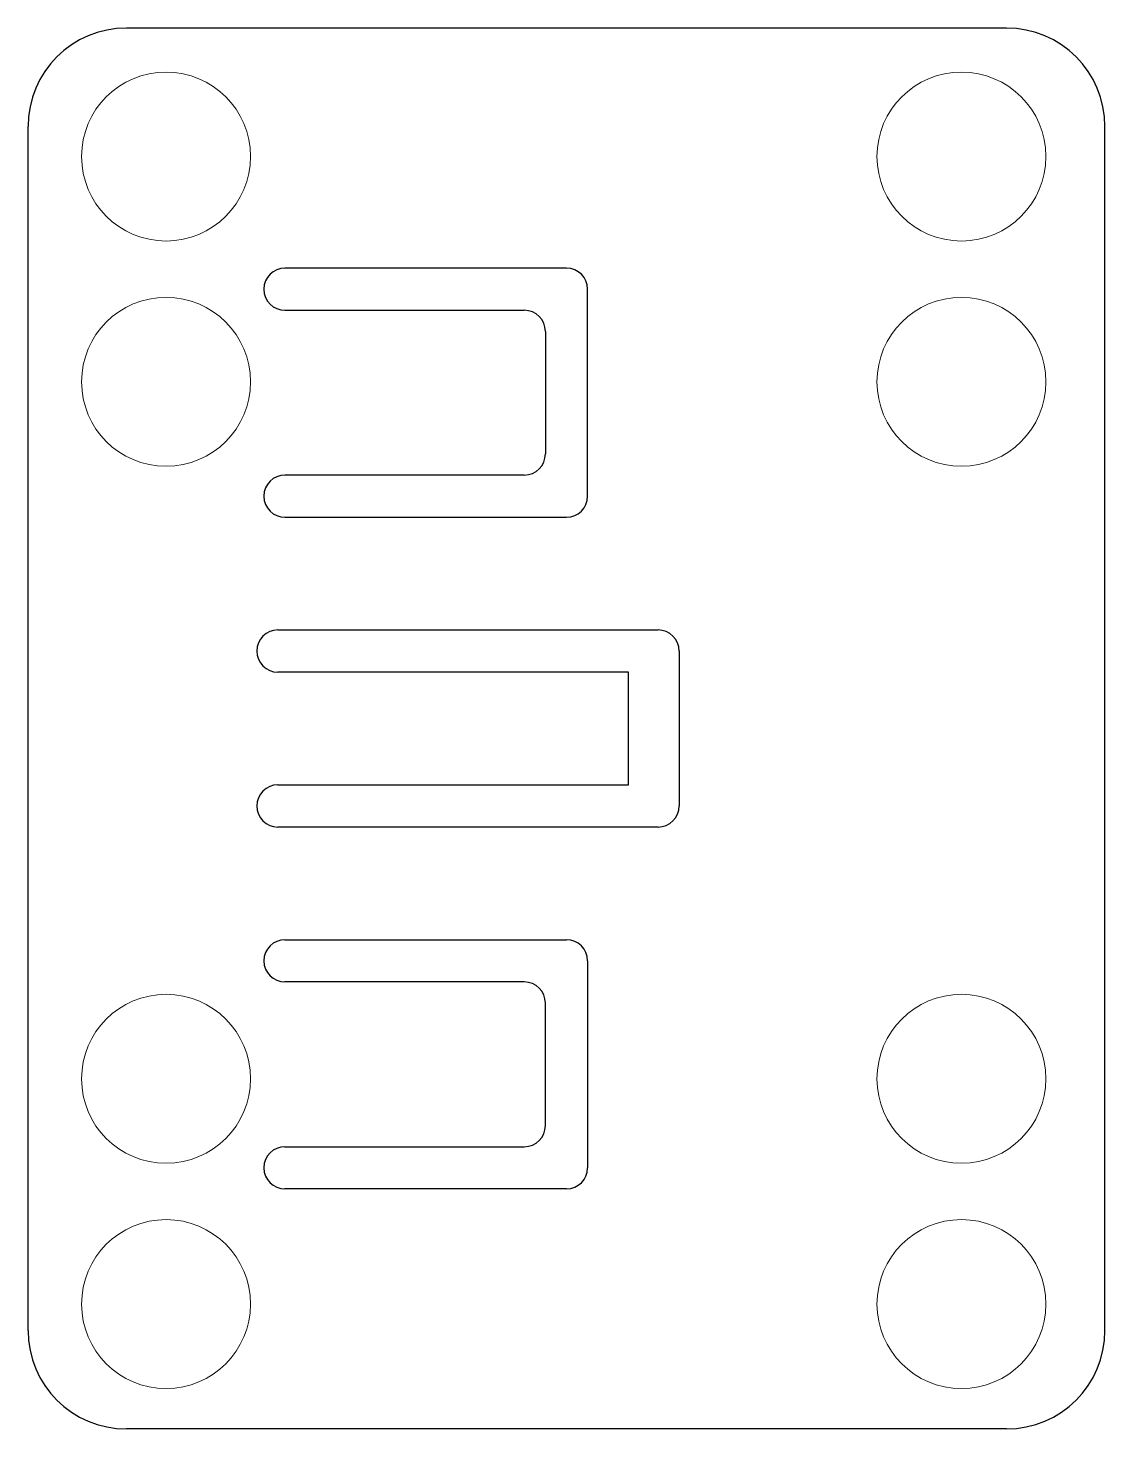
# Model space of a CAD drawing. Header units: millimetres. Extents: x 110.4 to 186.9, y 55.4 to 154.9.
import ezdxf

# ---------------------------------------------------------------- set-up
doc = ezdxf.new("R2010")
doc.units = ezdxf.units.MM
doc.header["$MEASUREMENT"] = 0

# ---------------------------------------------------------------- blocks, each defined once
blk = doc.blocks.new('block 2')
at = {"color": 7, "lineweight": 25}
blk.add_lwpolyline([(153.096, 101.128), (153.096, 109.128)], dxfattribs=at)
blk = doc.blocks.new('block 3')
at = {"color": 7, "lineweight": 25}
blk.add_open_spline([(128.696, 137.828), (127.867, 137.828), (127.196, 137.156), (127.196, 136.328)], degree=3, dxfattribs=at)
blk = doc.blocks.new('block 4')
at = {"color": 7, "lineweight": 25}
blk.add_open_spline([(127.196, 136.328), (127.196, 135.499), (127.867, 134.828), (128.696, 134.828)], degree=3, dxfattribs=at)
blk = doc.blocks.new('block 5')
at = {"color": 7, "lineweight": 25}
blk.add_lwpolyline([(128.696, 134.828), (145.696, 134.828)], dxfattribs=at)
blk = doc.blocks.new('block 6')
at = {"color": 7, "lineweight": 25}
blk.add_open_spline([(147.196, 133.328), (147.196, 134.156), (146.524, 134.828), (145.696, 134.828)], degree=3, dxfattribs=at)
blk = doc.blocks.new('block 7')
at = {"color": 7, "lineweight": 25}
blk.add_lwpolyline([(147.196, 133.328), (147.196, 124.628)], dxfattribs=at)
blk = doc.blocks.new('block 8')
at = {"color": 7, "lineweight": 25}
blk.add_open_spline([(145.696, 123.128), (146.524, 123.128), (147.196, 123.799), (147.196, 124.628)], degree=3, dxfattribs=at)
blk = doc.blocks.new('block 9')
at = {"color": 7, "lineweight": 25}
blk.add_lwpolyline([(145.696, 123.128), (128.696, 123.128)], dxfattribs=at)
blk = doc.blocks.new('block 10')
at = {"color": 7, "lineweight": 25}
blk.add_open_spline([(128.696, 123.128), (127.867, 123.128), (127.196, 122.456), (127.196, 121.628)], degree=3, dxfattribs=at)
blk = doc.blocks.new('block 11')
at = {"color": 7, "lineweight": 25}
blk.add_open_spline([(127.196, 121.628), (127.196, 120.799), (127.867, 120.128), (128.696, 120.128)], degree=3, dxfattribs=at)
blk = doc.blocks.new('block 12')
at = {"color": 7, "lineweight": 25}
blk.add_lwpolyline([(128.696, 120.128), (148.696, 120.128)], dxfattribs=at)
blk = doc.blocks.new('block 13')
at = {"color": 7, "lineweight": 25}
blk.add_open_spline([(148.696, 120.128), (149.524, 120.128), (150.196, 120.799), (150.196, 121.628)], degree=3, dxfattribs=at)
blk = doc.blocks.new('block 14')
at = {"color": 7, "lineweight": 25}
blk.add_lwpolyline([(150.196, 121.628), (150.196, 136.328)], dxfattribs=at)
blk = doc.blocks.new('block 15')
at = {"color": 7, "lineweight": 25}
blk.add_open_spline([(150.196, 136.328), (150.196, 137.156), (149.524, 137.828), (148.696, 137.828)], degree=3, dxfattribs=at)
blk = doc.blocks.new('block 16')
at = {"color": 7, "lineweight": 25}
blk.add_lwpolyline([(148.696, 137.828), (128.696, 137.828)], dxfattribs=at)
blk = doc.blocks.new('block 17')
at = {"color": 7, "lineweight": 25}
blk.add_open_spline([(128.196, 112.128), (127.367, 112.128), (126.696, 111.456), (126.696, 110.628), (126.696, 109.799), (127.367, 109.128), (128.196, 109.128)], degree=3, knots=[0, 0, 0, 0, 1, 1, 1, 2, 2, 2, 2], dxfattribs=at)
blk = doc.blocks.new('block 18')
at = {"color": 7, "lineweight": 25}
blk.add_open_spline([(186.946, 147.878), (186.946, 151.744), (183.812, 154.878), (179.946, 154.878)], degree=3, dxfattribs=at)
blk = doc.blocks.new('block 19')
at = {"color": 7, "lineweight": 25}
blk.add_lwpolyline([(186.946, 62.378), (186.946, 147.878)], dxfattribs=at)
blk = doc.blocks.new('block 20')
at = {"color": 7, "lineweight": 25}
blk.add_open_spline([(179.946, 55.378), (183.812, 55.378), (186.946, 58.512), (186.946, 62.378)], degree=3, dxfattribs=at)
blk = doc.blocks.new('block 21')
at = {"color": 7, "lineweight": 25}
blk.add_lwpolyline([(179.946, 55.378), (117.446, 55.378)], dxfattribs=at)
blk = doc.blocks.new('block 22')
at = {"color": 7, "lineweight": 25}
blk.add_open_spline([(110.446, 62.378), (110.446, 58.512), (113.58, 55.378), (117.446, 55.378)], degree=3, dxfattribs=at)
blk = doc.blocks.new('block 23')
at = {"color": 7, "lineweight": 25}
blk.add_lwpolyline([(110.446, 62.378), (110.446, 147.878)], dxfattribs=at)
blk = doc.blocks.new('block 24')
at = {"color": 7, "lineweight": 25}
blk.add_open_spline([(117.446, 154.878), (113.58, 154.878), (110.446, 151.744), (110.446, 147.878)], degree=3, dxfattribs=at)
blk = doc.blocks.new('block 25')
at = {"color": 7, "lineweight": 25}
blk.add_lwpolyline([(179.946, 154.878), (117.446, 154.878)], dxfattribs=at)
blk = doc.blocks.new('block 26')
at = {"color": 7, "lineweight": 25}
blk.add_lwpolyline([(153.096, 109.128), (128.196, 109.128)], dxfattribs=at)
blk = doc.blocks.new('block 27')
at = {"color": 7, "lineweight": 25}
blk.add_lwpolyline([(128.196, 101.128), (153.096, 101.128)], dxfattribs=at)
blk = doc.blocks.new('block 28')
at = {"color": 7, "lineweight": 25}
blk.add_open_spline([(128.196, 101.128), (127.367, 101.128), (126.696, 100.456), (126.696, 99.628), (126.696, 98.799), (127.367, 98.128), (128.196, 98.128)], degree=3, knots=[0, 0, 0, 0, 1, 1, 1, 2, 2, 2, 2], dxfattribs=at)
blk = doc.blocks.new('block 29')
at = {"color": 7, "lineweight": 25}
blk.add_lwpolyline([(155.196, 98.128), (128.196, 98.128)], dxfattribs=at)
blk = doc.blocks.new('block 30')
at = {"color": 7, "lineweight": 25}
blk.add_open_spline([(155.196, 98.128), (156.024, 98.128), (156.696, 98.799), (156.696, 99.628)], degree=3, dxfattribs=at)
blk = doc.blocks.new('block 31')
at = {"color": 7, "lineweight": 25}
blk.add_lwpolyline([(156.696, 110.628), (156.696, 99.628)], dxfattribs=at)
blk = doc.blocks.new('block 32')
at = {"color": 7, "lineweight": 25}
blk.add_open_spline([(156.696, 110.628), (156.696, 111.456), (156.024, 112.128), (155.196, 112.128)], degree=3, dxfattribs=at)
blk = doc.blocks.new('block 33')
at = {"color": 7, "lineweight": 25}
blk.add_lwpolyline([(128.196, 112.128), (155.196, 112.128)], dxfattribs=at)
blk = doc.blocks.new('block 34')
at = {"color": 7, "lineweight": 25}
blk.add_lwpolyline([(148.696, 72.428), (128.696, 72.428)], dxfattribs=at)
blk = doc.blocks.new('block 35')
at = {"color": 7, "lineweight": 25}
blk.add_lwpolyline([(150.196, 88.628), (150.196, 73.928)], dxfattribs=at)
blk = doc.blocks.new('block 36')
at = {"color": 7, "lineweight": 25}
blk.add_lwpolyline([(128.696, 90.128), (148.696, 90.128)], dxfattribs=at)
blk = doc.blocks.new('block 37')
at = {"color": 7, "lineweight": 25}
blk.add_lwpolyline([(145.696, 87.128), (128.696, 87.128)], dxfattribs=at)
blk = doc.blocks.new('block 38')
at = {"color": 7, "lineweight": 25}
blk.add_lwpolyline([(147.196, 76.928), (147.196, 85.628)], dxfattribs=at)
blk = doc.blocks.new('block 39')
at = {"color": 7, "lineweight": 25}
blk.add_lwpolyline([(128.696, 75.428), (145.696, 75.428)], dxfattribs=at)
blk = doc.blocks.new('block 40')
at = {"color": 7, "lineweight": 25}
blk.add_open_spline([(128.696, 90.128), (127.867, 90.128), (127.196, 89.456), (127.196, 88.628)], degree=3, dxfattribs=at)
blk = doc.blocks.new('block 41')
at = {"color": 7, "lineweight": 25}
blk.add_open_spline([(127.196, 88.628), (127.196, 87.799), (127.867, 87.128), (128.696, 87.128)], degree=3, dxfattribs=at)
blk = doc.blocks.new('block 42')
at = {"color": 7, "lineweight": 25}
blk.add_open_spline([(147.196, 85.628), (147.196, 86.456), (146.524, 87.128), (145.696, 87.128)], degree=3, dxfattribs=at)
blk = doc.blocks.new('block 43')
at = {"color": 7, "lineweight": 25}
blk.add_open_spline([(145.696, 75.428), (146.524, 75.428), (147.196, 76.099), (147.196, 76.928)], degree=3, dxfattribs=at)
blk = doc.blocks.new('block 44')
at = {"color": 7, "lineweight": 25}
blk.add_open_spline([(127.196, 73.928), (127.196, 73.099), (127.867, 72.428), (128.696, 72.428)], degree=3, dxfattribs=at)
blk = doc.blocks.new('block 45')
at = {"color": 7, "lineweight": 25}
blk.add_open_spline([(128.696, 75.428), (127.867, 75.428), (127.196, 74.756), (127.196, 73.928)], degree=3, dxfattribs=at)
blk = doc.blocks.new('block 46')
at = {"color": 7, "lineweight": 25}
blk.add_open_spline([(150.196, 88.628), (150.196, 89.456), (149.524, 90.128), (148.696, 90.128)], degree=3, dxfattribs=at)
blk = doc.blocks.new('block 47')
at = {"color": 7, "lineweight": 25}
blk.add_open_spline([(148.696, 72.428), (149.524, 72.428), (150.196, 73.099), (150.196, 73.928)], degree=3, dxfattribs=at)

msp = doc.modelspace()

# ---------------------------------------------------------------- linework, layer by layer
at = {"color": 7, "lineweight": 9}
for points in [[(126.25, 145.75), (126.25, 142.436), (123.564, 139.75), (120.25, 139.75), (116.936, 139.75), (114.25, 142.436), (114.25, 145.75), (114.25, 149.064), (116.936, 151.75), (120.25, 151.75), (123.564, 151.75), (126.25, 149.064), (126.25, 145.75)], [(182.75, 145.75), (182.75, 142.436), (180.064, 139.75), (176.75, 139.75), (173.436, 139.75), (170.75, 142.436), (170.75, 145.75), (170.75, 149.064), (173.436, 151.75), (176.75, 151.75), (180.064, 151.75), (182.75, 149.064), (182.75, 145.75)], [(126.25, 129.75), (126.25, 126.436), (123.564, 123.75), (120.25, 123.75), (116.936, 123.75), (114.25, 126.436), (114.25, 129.75), (114.25, 133.064), (116.936, 135.75), (120.25, 135.75), (123.564, 135.75), (126.25, 133.064), (126.25, 129.75)], [(182.75, 129.75), (182.75, 126.436), (180.064, 123.75), (176.75, 123.75), (173.436, 123.75), (170.75, 126.436), (170.75, 129.75), (170.75, 133.064), (173.436, 135.75), (176.75, 135.75), (180.064, 135.75), (182.75, 133.064), (182.75, 129.75)], [(126.25, 80.25), (126.25, 76.936), (123.564, 74.25), (120.25, 74.25), (116.936, 74.25), (114.25, 76.936), (114.25, 80.25), (114.25, 83.564), (116.936, 86.25), (120.25, 86.25), (123.564, 86.25), (126.25, 83.564), (126.25, 80.25)], [(182.75, 80.25), (182.75, 76.936), (180.064, 74.25), (176.75, 74.25), (173.436, 74.25), (170.75, 76.936), (170.75, 80.25), (170.75, 83.564), (173.436, 86.25), (176.75, 86.25), (180.064, 86.25), (182.75, 83.564), (182.75, 80.25)], [(126.25, 64.25), (126.25, 60.936), (123.564, 58.25), (120.25, 58.25), (116.936, 58.25), (114.25, 60.936), (114.25, 64.25), (114.25, 67.564), (116.936, 70.25), (120.25, 70.25), (123.564, 70.25), (126.25, 67.564), (126.25, 64.25)], [(182.75, 64.25), (182.75, 60.936), (180.064, 58.25), (176.75, 58.25), (173.436, 58.25), (170.75, 60.936), (170.75, 64.25), (170.75, 67.564), (173.436, 70.25), (176.75, 70.25), (180.064, 70.25), (182.75, 67.564), (182.75, 64.25)]]:
    msp.add_open_spline(points, degree=3, knots=[0, 0, 0, 0, 1, 1, 1, 2, 2, 2, 3, 3, 3, 4, 4, 4, 4], dxfattribs=at)

# ---------------------------------------------------------------- block references
for name in ['block 24', 'block 25', 'block 18', 'block 23', 'block 19', 'block 3', 'block 16', 'block 15', 'block 4', 'block 14', 'block 5', 'block 6', 'block 7', 'block 8', 'block 10', 'block 9', 'block 11', 'block 13', 'block 12', 'block 17', 'block 33', 'block 32', 'block 31', 'block 26', 'block 2', 'block 28', 'block 27', 'block 30', 'block 29', 'block 40', 'block 36', 'block 46', 'block 41', 'block 35', 'block 37', 'block 42', 'block 38', 'block 43', 'block 45', 'block 39', 'block 44', 'block 47', 'block 34', 'block 22', 'block 20', 'block 21']:
    msp.add_blockref(name, (0, 0))

doc.saveas('drawing.dxf')
